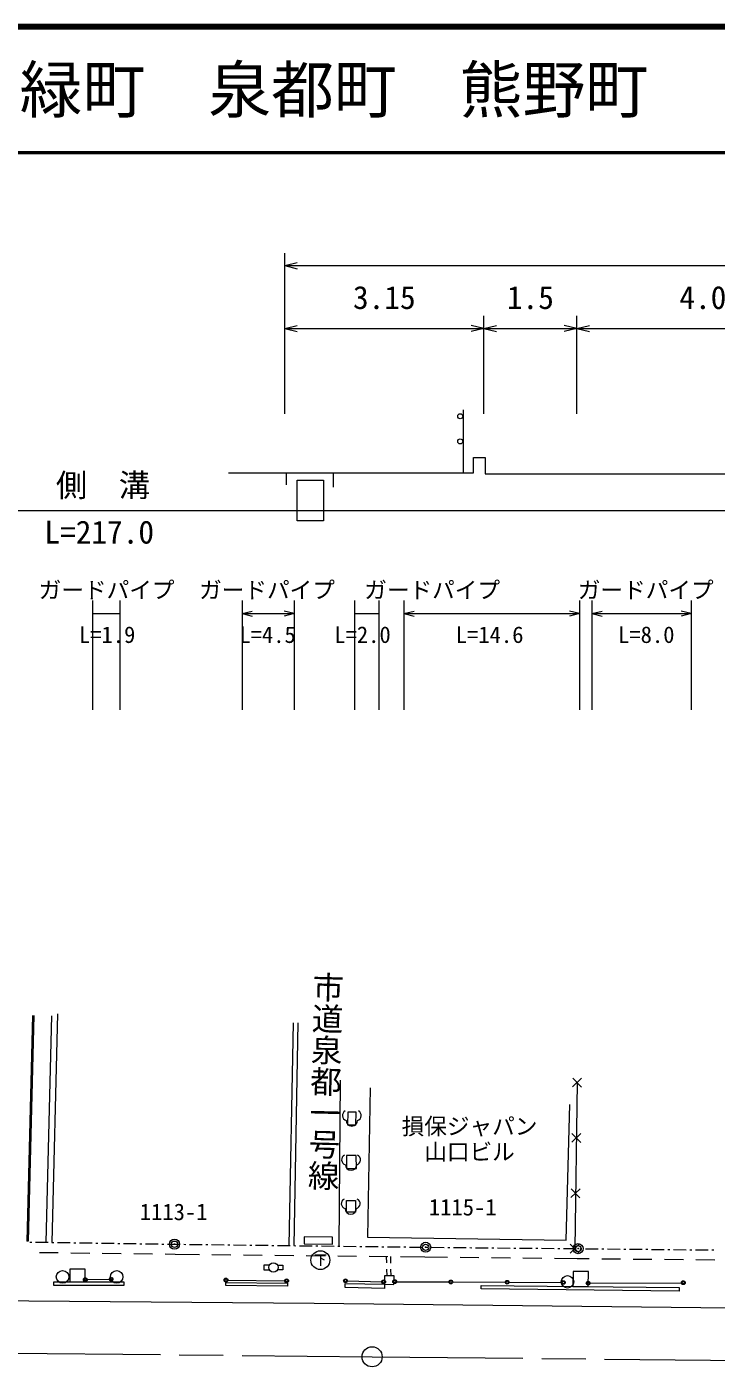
# Model space of a CAD drawing. Units: millimetres, scale not verified. Extents: x 40000 to 680000, y 20000 to 380000.
# Drawn here: x 440598 to 495432, y 273241 to 380000 of the extents above; entities that cross this region are included whole.
import ezdxf
from ezdxf.enums import TextEntityAlignment as Align

# ---------------------------------------------------------------- set-up
doc = ezdxf.new("R2010")
doc.units = ezdxf.units.MM
doc.header["$LTSCALE"] = 1000
doc.header["$PDMODE"] = 32
doc.header["$PDSIZE"] = 500
doc.linetypes.add('CHAIN', pattern=[18.5, 12, -1.5, 3.5, -1.5])
for name, color, linetype, lineweight in [('M-BGD', 7, 'Continuous', 13), ('M-BGD-EXST', 7, 'Continuous', 13), ('M-BMK', 2, 'CHAIN', 13), ('M-BMK-OTRS', 5, 'Continuous', 13), ('M-BMK-ROW', 30, 'Continuous', 13), ('M-BMK-SRVR', 3, 'Continuous', 13), ('M-STR-HTXT', 7, 'Continuous', 13), ('M-TTL', 2, 'Continuous', 140), ('M-TTL-LINE', 7, 'Continuous', 50)]:
    doc.layers.add(name, color=color, linetype=linetype, lineweight=lineweight)
doc.layers.add('M-BMK-HTXT', color=7, linetype='Continuous')
doc.layers.add('M-TTL-TXT', color=7, linetype='Continuous')
doc.styles.add('@ＭＳ ゴシック', font='')
doc.styles.add('ＭＳ ゴシック', font='')
doc.styles.get('@ＭＳ ゴシック').set_extended_font_data('@MS Gothic')
doc.styles.get('ＭＳ ゴシック').set_extended_font_data('MS Gothic')

msp = doc.modelspace()

# ---------------------------------------------------------------- linework, layer by layer
at = {"layer": 'M-BGD'}
for p, q in [((461112, 349211), (461112, 361991)), ((461112, 360991), (462112, 361241)), ((461112, 360991), (547673, 360991)), ((461112, 360991), (462112, 360741)), ((476956, 349211), (476956, 356991)), ((484352, 349211), (484352, 356991)), ((461112, 355991), (462112, 356241)), ((461112, 355991), (476956, 355991)), ((461112, 355991), (462112, 355741)), ((476956, 355991), (475956, 356241)), ((476956, 355991), (475956, 355741)), ((476956, 355991), (477956, 356241)), ((476956, 355991), (484352, 355991)), ((476956, 355991), (477956, 355741)), ((484352, 355991), (483352, 356241)), ((484352, 355991), (483352, 355741)), ((484352, 355991), (485352, 356241)), ((484352, 355991), (504397, 355991)), ((484352, 355991), (485352, 355741)), ((475325, 344505), (475325, 349505)), ((461223, 344505), (461223, 343556)), ((464971, 344505), (464971, 343372)), ((441051, 301303), (440598, 283344)), ((441152, 301301), (440698, 283346)), ((441061, 300902), (441071, 301303)), ((441081, 300902), (441091, 301302)), ((441101, 300901), (441111, 301302)), ((441121, 300901), (441131, 301301)), ((442145, 283260), (442592, 301295)), ((443028, 301431), (442598, 283254)), ((441141, 300900), (441041, 300903)), ((461466, 282998), (461801, 300733)), ((462165, 300723), (461843, 282993)), ((441009, 298836), (441035, 299869)), ((441115, 299867), (441015, 299870)), ((441029, 298836), (441055, 299869)), ((441049, 298835), (441075, 299868)), ((441069, 298835), (441095, 299868)), ((441089, 298834), (440989, 298837)), ((440957, 296771), (440983, 297804)), ((441063, 297801), (440963, 297804)), ((440977, 296770), (441003, 297803)), ((440997, 296770), (441023, 297802)), ((441017, 296769), (441043, 297802)), ((440905, 294705), (440931, 295738)), ((441011, 295736), (440911, 295738)), ((440925, 294704), (440951, 295737)), ((441037, 296769), (440937, 296771)), ((440945, 294704), (440971, 295737)), ((440965, 294703), (440991, 295736)), ((465534, 296153), (465420, 282950)), ((484733, 296324), (484016, 295627)), ((484723, 295617), (484026, 296334)), ((484375, 295976), (484177, 282755)), ((440985, 294703), (440885, 294705)), ((440853, 292639), (440879, 293672)), ((440959, 293670), (440859, 293672)), ((440873, 292639), (440899, 293671)), ((440893, 292638), (440919, 293671)), ((440913, 292638), (440939, 293670)), ((440933, 292637), (440833, 292640)), ((440801, 290573), (440827, 291606)), ((440907, 291604), (440807, 291607)), ((440821, 290573), (440847, 291606)), ((440841, 290572), (440867, 291605)), ((440861, 290572), (440887, 291605)), ((484667, 291917), (483950, 291221)), ((484657, 291210), (483960, 291928)), ((440881, 290571), (440781, 290574)), ((440748, 288508), (440774, 289540)), ((440854, 289538), (440754, 289541)), ((440768, 288507), (440794, 289540)), ((440788, 288507), (440814, 289539)), ((440808, 288506), (440834, 289539)), ((440828, 288506), (440728, 288508)), ((440696, 286442), (440722, 287475)), ((440802, 287473), (440702, 287475)), ((440716, 286441), (440742, 287474)), ((440736, 286441), (440762, 287474)), ((440756, 286440), (440782, 287473)), ((484602, 287510), (483884, 286814)), ((484591, 286803), (483895, 287521)), ((440776, 286440), (440676, 286442)), ((440644, 284376), (440670, 285409)), ((440750, 285407), (440650, 285409)), ((440664, 284376), (440690, 285408)), ((440684, 284375), (440710, 285408)), ((440704, 284375), (440730, 285407)), ((440724, 284374), (440624, 284377)), ((440698, 283346), (440598, 283344)), ((484536, 283103), (483818, 282407)), ((484525, 282396), (483829, 283114)), ((441597, 282457), (443097, 282438)), ((444097, 282426), (445597, 282407)), ((446597, 282394), (448097, 282375)), ((449097, 282363), (450597, 282344)), ((451597, 282331), (452397, 282321)), ((452397, 282321), (454325, 282300)), ((455325, 282289), (456825, 282272)), ((457825, 282261), (459325, 282245)), ((460325, 282233), (461825, 282217)), ((462825, 282206), (464325, 282189)), ((465325, 282178), (466825, 282162)), ((467824, 282151), (469324, 282134)), ((469194, 282135), (469204, 281615)), ((469521, 282132), (469531, 281609)), ((470324, 282123), (472252, 282102)), ((472252, 282102), (474065, 282082)), ((475065, 282072), (476565, 282056)), ((477565, 282045), (479065, 282029)), ((480065, 282018), (481565, 282002)), ((482565, 281991), (484378, 281972)), ((484378, 281972), (485325, 281963)), ((486325, 281953), (487825, 281939)), ((488825, 281929), (490325, 281915)), ((491325, 281906), (492825, 281891)), ((493825, 281882), (495325, 281868)), ((459889, 281445), (459463, 281445)), ((459463, 281445), (459463, 281070)), ((459463, 281070), (459889, 281070)), ((460538, 281445), (460963, 281445)), ((460963, 281070), (460538, 281070)), ((460963, 281445), (460963, 281070)), ((469215, 281115), (469226, 280595)), ((469539, 281109), (469549, 280587)), ((445396, 280287), (447149, 280322)), ((456588, 280254), (461116, 280202)), ((466098, 280193), (468831, 280122)), ((470012, 280126), (474182, 280104)), ((474482, 280103), (478652, 280081)), ((478952, 280079), (483122, 280057)), ((485404, 280004), (492669, 280042))]:
    msp.add_line(p, q, dxfattribs=at)
for points in [[(456639, 344505), (476127, 344505), (476127, 345734), (477051, 345734), (477051, 344415), (531922, 344415), (531922, 345564), (532801, 345564), (532801, 344346), (552227, 344346)], [(467900, 295556), (467695, 283662), (483500, 283423), (483803, 294231)]]:
    msp.add_lwpolyline(points, dxfattribs=at)
for points in [[(462114, 343913), (464191, 343913), (464191, 340673), (462114, 340673)], [(466119, 293624), (466108, 292606), (466772, 292599), (466783, 293617)], [(466031, 290156), (466038, 289124), (466814, 289129), (466807, 290161)], [(466034, 285651), (466034, 286586), (466754, 286586), (466754, 285651)], [(462650, 283146), (464914, 283119), (464921, 283672), (462657, 283700)], [(444021, 280105), (445246, 280105), (445246, 281109), (444021, 281109)], [(484040, 279745), (485251, 279732), (485264, 280931), (484053, 280944)], [(442747, 280105), (448307, 280105), (448307, 279814), (442747, 279814)], [(456433, 280054), (461326, 280006), (461324, 279766), (456431, 279814)], [(465925, 279982), (469045, 279927), (469039, 279595), (465919, 279650)], [(469045, 279927), (469798, 279908), (469814, 280580), (469062, 280599)], [(476737, 279825), (492487, 279653), (492484, 279372), (476734, 279544)]]:
    msp.add_lwpolyline(points, close=True, dxfattribs=at)
for centre, radius in [((475075, 349005), 200), ((475075, 347005), 200), ((443439, 280507), 500), ((447746, 280507), 500), ((460213, 281257), 375), ((445246, 280284), 150), ((445246, 280284), 120), ((445246, 280284), 100), ((447299, 280325), 150), ((447299, 280325), 120), ((447299, 280325), 100), ((456438, 280256), 150), ((456438, 280256), 120), ((456438, 280256), 100), ((461266, 280200), 150), ((461266, 280200), 120), ((461266, 280200), 100), ((465948, 280197), 150), ((465948, 280197), 120), ((465948, 280197), 100), ((468981, 280118), 150), ((468981, 280118), 120), ((468981, 280118), 100), ((469862, 280127), 150), ((469862, 280127), 120), ((469862, 280127), 100), ((474332, 280103), 150), ((474332, 280103), 120), ((474332, 280103), 100), ((478802, 280080), 150), ((478802, 280080), 120), ((478802, 280080), 100), ((483604, 280114), 500), ((483272, 280057), 150), ((483272, 280057), 120), ((483272, 280057), 100), ((485254, 280003), 150), ((485254, 280003), 120), ((485254, 280003), 100), ((492819, 280043), 150), ((492819, 280043), 120), ((492819, 280043), 100)]:
    msp.add_circle(centre, radius, dxfattribs=at)
for centre, radius, start, end in [((466103, 293354), 402, 116.08703, 255.33416), ((466799, 293354), 402, 284.66584, 63.91297), ((466451, 292965), 450, 180, 0), ((466040, 289827), 402, 116.08703, 255.33416), ((466388, 289438), 450, 180, 0), ((466736, 289827), 402, 284.66584, 63.91297), ((466014, 286339), 402, 116.08703, 255.33416), ((466710, 286339), 402, 284.66584, 63.91297), ((466362, 285950), 450, 180, 0)]:
    msp.add_arc(centre, radius, start, end, dxfattribs=at)
at = {"layer": 'M-BGD-EXST'}
for p, q in [((463496, 282250), (464396, 282250)), ((463946, 282250), (463946, 281388)), ((463946, 282025), (464246, 281875))]:
    msp.add_line(p, q, dxfattribs=at)
msp.add_circle((463946, 281838), 750, dxfattribs=at)
at = {"layer": 'M-BMK'}
msp.add_lwpolyline([(68092, 277442), (118304, 277128), (167815, 277129), (224911, 276665), (268009, 276187), (324564, 275693), (368056, 275272), (420719, 274641), (468060, 274148), (522514, 273594), (568402, 273241)], dxfattribs=at)
at = {"layer": 'M-BMK-OTRS'}
msp.add_lwpolyline([(379112, 279099), (463449, 278411), (508424, 277921)], dxfattribs=at)
at = {"layer": 'M-BMK-ROW'}
for p, q in [((440843, 283280), (440993, 283278)), ((441293, 283273), (442293, 283258)), ((442593, 283254), (442743, 283251)), ((443043, 283247), (444042, 283232)), ((444342, 283227), (444492, 283225)), ((444792, 283221), (445792, 283206)), ((446092, 283201), (446242, 283199)), ((446542, 283195), (447542, 283180)), ((447842, 283175), (447992, 283173)), ((448292, 283168), (449292, 283153)), ((449592, 283149), (449742, 283147)), ((450042, 283142), (451042, 283127)), ((451342, 283123), (451492, 283120)), ((451792, 283116), (452342, 283108)), ((452342, 283108), (452792, 283102)), ((453091, 283099), (453241, 283097)), ((453541, 283093), (454541, 283081)), ((454841, 283078), (454991, 283076)), ((455291, 283072), (456291, 283060)), ((456591, 283056), (456741, 283055)), ((457041, 283051), (458041, 283039)), ((458341, 283035), (458491, 283034)), ((458791, 283030), (459791, 283018)), ((460091, 283014), (460241, 283012)), ((460541, 283009), (461541, 282997)), ((461841, 282993), (461991, 282991)), ((462291, 282988), (463291, 282976)), ((463591, 282972), (463741, 282970)), ((464041, 282967), (465041, 282955)), ((465341, 282951), (465491, 282949)), ((465791, 282945), (466791, 282933)), ((467090, 282930), (467240, 282928)), ((467540, 282924), (468540, 282912)), ((468840, 282909), (468990, 282907)), ((469290, 282903), (470290, 282891)), ((470590, 282888), (470740, 282886)), ((471040, 282882), (472040, 282870)), ((472340, 282867), (472490, 282865)), ((472790, 282862), (473790, 282853)), ((474090, 282850), (474240, 282849)), ((474540, 282846), (475540, 282836)), ((475840, 282834), (475990, 282832)), ((476290, 282829), (477290, 282820)), ((477590, 282817), (477740, 282816)), ((478040, 282813), (479040, 282803)), ((479340, 282801), (479490, 282799)), ((479790, 282796), (480790, 282787)), ((481090, 282784), (481240, 282783)), ((481540, 282780), (482540, 282771)), ((482840, 282768), (482990, 282766)), ((483290, 282764), (484290, 282754)), ((484590, 282751), (484740, 282750)), ((485040, 282747), (486039, 282738)), ((486339, 282735), (486489, 282733)), ((486789, 282731), (487789, 282721)), ((488089, 282718), (488239, 282717)), ((488539, 282714), (489539, 282705)), ((489839, 282702), (489989, 282700)), ((490289, 282698), (491289, 282688)), ((491589, 282685), (491739, 282684)), ((492039, 282681), (493039, 282672)), ((493339, 282669), (493489, 282668)), ((493789, 282665), (494789, 282655)), ((495089, 282652), (495239, 282651))]:
    msp.add_line(p, q, dxfattribs=at)
for centre in [(452342, 283108), (472322, 282867), (484449, 282753)]:
    msp.add_circle(centre, 400, dxfattribs=at)
for p in [(452342, 283108), (472322, 282867), (484449, 282753)]:
    msp.add_point(p, dxfattribs=at)
at = {"layer": 'M-BMK-SRVR'}
msp.add_circle((468060, 274148), 800, dxfattribs=at)
at = {"layer": 'M-STR-HTXT'}
for p, q in [((338363, 341497), (554982, 341497)), ((445832, 334354), (445832, 325642)), ((447988, 334354), (447988, 325642)), ((457715, 334354), (457715, 325642)), ((461869, 334354), (461869, 325642)), ((466653, 334354), (466653, 325642)), ((468599, 334354), (468599, 325642)), ((470596, 334354), (470596, 325642)), ((484556, 334354), (484556, 325642)), ((485555, 334354), (485555, 325642)), ((493442, 334354), (493442, 325642)), ((445832, 333303), (447988, 333303)), ((457715, 333303), (458515, 333503)), ((457715, 333303), (461869, 333303)), ((457715, 333303), (458515, 333103)), ((461869, 333303), (461069, 333503)), ((461869, 333303), (461069, 333103)), ((466653, 333303), (468599, 333303)), ((470596, 333303), (471396, 333503)), ((470596, 333303), (484556, 333303)), ((470596, 333303), (471396, 333103)), ((484556, 333303), (483756, 333503)), ((484556, 333303), (483756, 333103)), ((485555, 333303), (486355, 333503)), ((485555, 333303), (493442, 333303)), ((485555, 333303), (486355, 333103)), ((493442, 333303), (492642, 333503)), ((493442, 333303), (492642, 333103))]:
    msp.add_line(p, q, dxfattribs=at)
at = {"layer": 'M-TTL'}
msp.add_line((680000, 380000), (40000, 380000), dxfattribs=at)
at = {"layer": 'M-TTL-LINE'}
msp.add_line((40000, 370000), (680000, 370000), dxfattribs=at)

# ---------------------------------------------------------------- texts
at = {"layer": 'M-BGD', "style": 'ＭＳ ゴシック'}
for s, height, p in [('3.15', 1833, (469034, 356991)), ('1.5', 1833, (480654, 356991)), ('4.0', 1833, (494374, 356991)), ('損保ジャパン', 1320, (475813, 291439)), ('山口ビル', 1320, (475813, 289407))]:
    msp.add_text(s, height=height, dxfattribs=at).set_placement(p, align=Align.BOTTOM_CENTER)
at = {"layer": 'M-BMK-HTXT', "style": '@ＭＳ ゴシック'}
msp.add_text('市道泉都一号線', height=1833, rotation=268.576, dxfattribs=at).set_placement((462898, 296104), align=Align.BOTTOM_CENTER)
at = {"layer": 'M-BMK-HTXT', "style": 'ＭＳ ゴシック'}
for s, p in [('1113-1', (452276, 284627)), ('1115-1', (475272, 284997))]:
    msp.add_text(s, height=1320, dxfattribs=at).set_placement(p, align=Align.BOTTOM_CENTER)
at = {"layer": 'M-STR-HTXT', "style": 'ＭＳ ゴシック'}
for s, height, p in [('側\u3000溝', 1833, (446657, 342053)), ('L=217.0', 1833, (446355, 338320)), ('ガードパイプ', 1320, (446942, 334124)), ('ガードパイプ', 1320, (459701, 334124)), ('ガードパイプ', 1320, (472838, 334124)), ('ガードパイプ', 1320, (489828, 334124)), ('L=1.9', 1320, (446987, 330566)), ('L=4.5', 1320, (459746, 330566)), ('L=2.0', 1320, (467300, 330566)), ('L=14.6', 1320, (477412, 330566)), ('L=8.0', 1320, (489873, 330566))]:
    msp.add_text(s, height=height, dxfattribs=at).set_placement(p, align=Align.BOTTOM_CENTER)
at = {"layer": 'M-TTL-TXT', "style": 'ＭＳ ゴシック'}
msp.add_text('山口市中園町\u3000緑町\u3000泉都町\u3000熊野町', height=3666, dxfattribs=at).set_placement((405024, 375000), align=Align.MIDDLE_LEFT)

doc.saveas('drawing.dxf')
